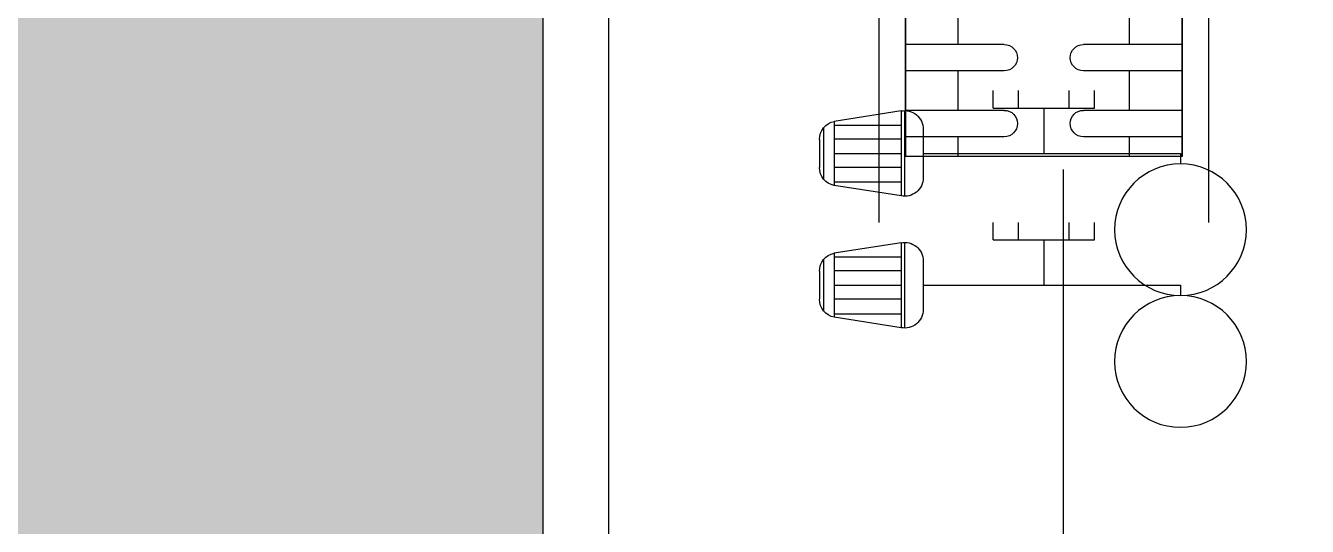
# Model space of a CAD drawing. Header units: inches. Extents: x 21 to 38546, y 13 to 15001.
# Drawn here: x 5347.12 to 5395.78, y 1076.24 to 1095.25 of the extents above; entities that cross this region are included whole.
import ezdxf

# ---------------------------------------------------------------- set-up
doc = ezdxf.new("R2010")
doc.units = ezdxf.units.IN
doc.header["$MEASUREMENT"] = 0
for name, color, linetype in [('pex_boru_dönüş', 5, 'Continuous'), ('pex_boru_gidiş', 1, 'Continuous'), ('RAST-IST-RADYATÖR-DİNAMİK BLOK', 83, 'Continuous')]:
    doc.layers.add(name, color=color, linetype=linetype)
for name, color, linetype, lineweight in [('Z_MİM_-KM-PATTERN-STRC', 8, 'Continuous', 25), ('Z_MİM_-KM-STRC-CONCRETE', 8, 'Continuous', 25), ('Z_MİM_-KM-WALL-PLASTER', 8, 'Continuous', 25)]:
    doc.layers.add(name, color=color, linetype=linetype, lineweight=lineweight)

# ---------------------------------------------------------------- blocks, each defined once
blk = doc.blocks.new('-KM_Kolon_ZK')
at = {"layer": 'Z_MİM_-KM-PATTERN-STRC'}
blk.add_hatch(color=256, dxfattribs=at).paths.add_polyline_path([(2009.999, 370), (2034.999, 370), (2034.999, 0), (2009.999, 0)], flags=0)
at = {"layer": 'Z_MİM_-KM-STRC-CONCRETE'}
blk.add_lwpolyline([(2009.999, 370), (2034.999, 370), (2034.999, 0), (2009.999, 0)], close=True, dxfattribs=at)
blk = doc.blocks.new('IS_RADYATOR-PLAN-40')
at = {"layer": 'RAST-IST-RADYATÖR-DİNAMİK BLOK', "color": 7}
for p, q in [((-2.385, 11.439), (-2.78, 11.439)), ((-2.385, 1.67), (-2.385, 11.439)), ((3.25, 11.5), (3.25, 7.75)), ((4.25, 11.5), (4.25, 7.75)), ((5.75, 11.5), (5.75, 7.75)), ((6.75, 11.5), (6.75, 7.75)), ((8.25, 11.5), (8.25, 7.75)), ((9.25, 11.5), (9.25, 7.75)), ((10.75, 11.5), (10.75, 7.75)), ((11.75, 11.5), (11.75, 7.75)), ((13.25, 11.5), (13.25, 7.75)), ((14.25, 11.5), (14.25, 7.75)), ((15.75, 11.5), (15.75, 7.75)), ((16.75, 11.5), (16.75, 7.75)), ((18.25, 11.5), (18.25, 7.75)), ((19.25, 11.5), (19.25, 7.75)), ((20.75, 11.5), (20.75, 7.75)), ((21.75, 11.5), (21.75, 7.75)), ((23.25, 11.5), (23.25, 7.75)), ((24.25, 11.5), (24.25, 7.75)), ((25.75, 11.5), (25.75, 7.75)), ((26.75, 11.5), (26.75, 7.75)), ((28.25, 11.5), (28.25, 7.75)), ((29.25, 11.5), (29.25, 7.75)), ((30.75, 11.5), (30.75, 7.75)), ((31.75, 11.5), (31.75, 7.75)), ((33.25, 11.5), (33.25, 7.75)), ((34.25, 11.5), (34.25, 7.75)), ((35.75, 11.5), (35.75, 7.75)), ((36.75, 11.5), (36.75, 7.75)), ((2.5, 9.5), (3.25, 9.5)), ((4.25, 9.5), (5, 9.5)), ((5, 9.5), (5.75, 9.5)), ((6.75, 9.5), (7.5, 9.5)), ((7.5, 9.5), (8.25, 9.5)), ((9.25, 9.5), (10, 9.5)), ((10, 9.5), (10.75, 9.5)), ((11.75, 9.5), (12.5, 9.5)), ((12.5, 9.5), (13.25, 9.5)), ((14.25, 9.5), (15, 9.5)), ((15, 9.5), (15.75, 9.5)), ((16.75, 9.5), (17.5, 9.5)), ((17.5, 9.5), (18.25, 9.5)), ((19.25, 9.5), (20, 9.5)), ((20, 9.5), (20.75, 9.5)), ((21.75, 9.5), (22.5, 9.5)), ((22.5, 9.5), (23.25, 9.5)), ((24.25, 9.5), (25, 9.5)), ((25, 9.5), (25.75, 9.5)), ((26.75, 9.5), (27.5, 9.5)), ((27.5, 9.5), (28.25, 9.5)), ((29.25, 9.5), (30, 9.5)), ((30, 9.5), (30.75, 9.5)), ((31.75, 9.5), (32.5, 9.5)), ((32.5, 9.5), (33.25, 9.5)), ((34.25, 9.5), (35, 9.5)), ((35, 9.5), (35.75, 9.5)), ((36.75, 9.5), (37.5, 9.5)), ((-0.668, 6.25), (-2.385, 6.25)), ((3.25, 4.75), (3.25, 1)), ((4.25, 4.75), (4.25, 1)), ((5.75, 4.75), (5.75, 1)), ((6.75, 4.75), (6.75, 1)), ((8.25, 4.75), (8.25, 1)), ((9.25, 4.75), (9.25, 1)), ((10.75, 4.75), (10.75, 1)), ((11.75, 4.75), (11.75, 1)), ((13.25, 4.75), (13.25, 1)), ((14.25, 4.75), (14.25, 1)), ((15.75, 4.75), (15.75, 1)), ((16.75, 4.75), (16.75, 1)), ((18.25, 4.75), (18.25, 1)), ((19.25, 4.75), (19.25, 1)), ((20.75, 4.75), (20.75, 1)), ((21.75, 4.75), (21.75, 1)), ((23.25, 4.75), (23.25, 1)), ((24.25, 4.75), (24.25, 1)), ((25.75, 4.75), (25.75, 1)), ((26.75, 4.75), (26.75, 1)), ((28.25, 4.75), (28.25, 1)), ((29.25, 4.75), (29.25, 1)), ((30.75, 4.75), (30.75, 1)), ((31.75, 4.75), (31.75, 1)), ((33.25, 4.75), (33.25, 1)), ((34.25, 4.75), (34.25, 1)), ((35.75, 4.75), (35.75, 1)), ((36.75, 4.75), (36.75, 1)), ((2.5, 3), (3.25, 3)), ((4.25, 3), (5, 3)), ((5, 3), (5.75, 3)), ((6.75, 3), (7.5, 3)), ((7.5, 3), (8.25, 3)), ((9.25, 3), (10, 3)), ((10, 3), (10.75, 3)), ((11.75, 3), (12.5, 3)), ((12.5, 3), (13.25, 3)), ((14.25, 3), (15, 3)), ((15, 3), (15.75, 3)), ((16.75, 3), (17.5, 3)), ((17.5, 3), (18.25, 3)), ((19.25, 3), (20, 3)), ((20, 3), (20.75, 3)), ((21.75, 3), (22.5, 3)), ((22.5, 3), (23.25, 3)), ((24.25, 3), (25, 3)), ((25, 3), (25.75, 3)), ((26.75, 3), (27.5, 3)), ((27.5, 3), (28.25, 3)), ((29.25, 3), (30, 3)), ((30, 3), (30.75, 3)), ((31.75, 3), (32.5, 3)), ((32.5, 3), (33.25, 3)), ((34.25, 3), (35, 3)), ((35, 3), (35.75, 3)), ((36.75, 3), (37.5, 3)), ((-1.462, 1.67), (-3.309, 1.67)), ((-4.011, 0.968), (-0.76, 0.968)), ((-0.773, 0.833), (-3.998, 0.833)), ((-3.998, 0.833), (-3.603, -1.704)), ((-3.467, -1.704), (-3.467, 0.833)), ((-2.906, -1.704), (-2.906, 0.833)), ((-2.381, -1.704), (-2.381, 0.833)), ((-1.832, -1.704), (-1.832, 0.833)), ((-1.308, -1.704), (-1.308, 0.833)), ((-0.773, 0.833), (-1.168, -1.704)), ((-1.168, -1.704), (-3.603, -1.704)), ((-1.411, -2.11), (-3.36, -2.11)), ((-1.857, -2.27), (-2.914, -2.27))]:
    blk.add_line(p, q, dxfattribs=at)
at = {"layer": 'RAST-IST-RADYATÖR-DİNAMİK BLOK'}
for p, q in [((-0.668, 7.214), (-0.668, 8.178)), ((-0.668, 8.178), (0, 8.178)), ((-0.668, 5.286), (-0.668, 7.214)), ((-0.668, 7.214), (0, 7.214)), ((-0.668, 4.322), (-0.668, 5.286)), ((-0.668, 5.286), (0, 5.286)), ((-0.668, 4.322), (0, 4.322))]:
    blk.add_line(p, q, dxfattribs=at)
for points in [[(0, 0), (40, 0), (40, 12.5), (0, 12.5)], [(2.5, 11.5), (37.5, 11.5), (37.5, 1), (2.5, 1)]]:
    blk.add_lwpolyline(points, dxfattribs=at)
at = {"layer": 'RAST-IST-RADYATÖR-DİNAMİK BLOK', "color": 10}
for centre in [(-10.28, 11.439), (-5.28, 11.439)]:
    blk.add_circle(centre, 2.5, dxfattribs=at)
at = {"layer": 'RAST-IST-RADYATÖR-DİNAMİK BLOK', "color": 7}
for centre, radius, start, end in [((3.75, 7.75), 0.5, 180, 0), ((6.25, 7.75), 0.5, 180, 0), ((8.75, 7.75), 0.5, 180, 0), ((11.25, 7.75), 0.5, 180, 0), ((13.75, 7.75), 0.5, 180, 0), ((16.25, 7.75), 0.5, 180, 0), ((18.75, 7.75), 0.5, 180, 0), ((21.25, 7.75), 0.5, 180, 0), ((23.75, 7.75), 0.5, 180, 0), ((26.25, 7.75), 0.5, 180, 0), ((28.75, 7.75), 0.5, 180, 0), ((31.25, 7.75), 0.5, 180, 0), ((33.75, 7.75), 0.5, 180, 0), ((36.25, 7.75), 0.5, 180, 0), ((3.75, 4.75), 0.5, 0, 180), ((6.25, 4.75), 0.5, 0, 180), ((8.75, 4.75), 0.5, 0, 180), ((11.25, 4.75), 0.5, 0, 180), ((13.75, 4.75), 0.5, 0, 180), ((16.25, 4.75), 0.5, 0, 180), ((18.75, 4.75), 0.5, 0, 180), ((21.25, 4.75), 0.5, 0, 180), ((23.75, 4.75), 0.5, 0, 180), ((26.25, 4.75), 0.5, 0, 180), ((28.75, 4.75), 0.5, 0, 180), ((31.25, 4.75), 0.5, 0, 180), ((33.75, 4.75), 0.5, 0, 180), ((36.25, 4.75), 0.5, 0, 180), ((-3.309, 0.968), 0.702, 90, 191.1518), ((-1.462, 0.968), 0.702, 348.8482, 90), ((-2.914, -1.568), 0.702, 191.1518, 270), ((-1.857, -1.568), 0.702, 270, 348.8482)]:
    blk.add_arc(centre, radius, start, end, dxfattribs=at)
blk = doc.blocks.new('IS_RADYATOR-PLAN-50')
at = {"layer": 'RAST-IST-RADYATÖR-DİNAMİK BLOK', "color": 7}
for p, q in [((-2.385, 11.439), (-2.78, 11.439)), ((-2.385, 1.67), (-2.385, 11.439)), ((-0.668, 6.25), (-2.385, 6.25)), ((-1.462, 1.67), (-3.309, 1.67)), ((-4.011, 0.968), (-0.76, 0.968)), ((-0.773, 0.833), (-3.998, 0.833)), ((-3.998, 0.833), (-3.603, -1.704)), ((-3.467, -1.704), (-3.467, 0.833)), ((-2.906, -1.704), (-2.906, 0.833)), ((-2.381, -1.704), (-2.381, 0.833)), ((-1.832, -1.704), (-1.832, 0.833)), ((-1.308, -1.704), (-1.308, 0.833)), ((-0.773, 0.833), (-1.168, -1.704)), ((-1.168, -1.704), (-3.603, -1.704)), ((-1.411, -2.11), (-3.36, -2.11)), ((-1.857, -2.27), (-2.914, -2.27))]:
    blk.add_line(p, q, dxfattribs=at)
at = {"layer": 'RAST-IST-RADYATÖR-DİNAMİK BLOK'}
for p, q in [((-0.668, 7.214), (-0.668, 8.178)), ((-0.668, 8.178), (0, 8.178)), ((-0.668, 5.286), (-0.668, 7.214)), ((-0.668, 7.214), (0, 7.214)), ((-0.668, 4.322), (-0.668, 5.286)), ((-0.668, 5.286), (0, 5.286)), ((-0.668, 4.322), (0, 4.322))]:
    blk.add_line(p, q, dxfattribs=at)
blk.add_lwpolyline([(0, 0), (50, 0), (50, 12.5), (0, 12.5)], dxfattribs=at)
at = {"layer": 'RAST-IST-RADYATÖR-DİNAMİK BLOK', "color": 10}
for centre in [(-10.28, 11.439), (-5.28, 11.439)]:
    blk.add_circle(centre, 2.5, dxfattribs=at)
at = {"layer": 'RAST-IST-RADYATÖR-DİNAMİK BLOK', "color": 7}
for centre, start, end in [((-3.309, 0.968), 90, 191.1518), ((-1.462, 0.968), 348.8482, 90), ((-2.914, -1.568), 191.1518, 270), ((-1.857, -1.568), 270, 348.8482)]:
    blk.add_arc(centre, 0.702, start, end, dxfattribs=at)
blk = doc.blocks.new('IS_RADYATOR-PLAN-60')
at = {"layer": 'RAST-IST-RADYATÖR-DİNAMİK BLOK', "color": 7}
for p, q in [((-2.385, 11.439), (-2.78, 11.439)), ((-2.385, 1.67), (-2.385, 11.439)), ((-0.668, 6.25), (-2.385, 6.25)), ((-1.462, 1.67), (-3.309, 1.67)), ((-4.011, 0.968), (-0.76, 0.968)), ((-0.773, 0.833), (-3.998, 0.833)), ((-3.998, 0.833), (-3.603, -1.704)), ((-3.467, -1.704), (-3.467, 0.833)), ((-2.906, -1.704), (-2.906, 0.833)), ((-2.381, -1.704), (-2.381, 0.833)), ((-1.832, -1.704), (-1.832, 0.833)), ((-1.308, -1.704), (-1.308, 0.833)), ((-0.773, 0.833), (-1.168, -1.704)), ((-1.168, -1.704), (-3.603, -1.704)), ((-1.411, -2.11), (-3.36, -2.11)), ((-1.857, -2.27), (-2.914, -2.27))]:
    blk.add_line(p, q, dxfattribs=at)
at = {"layer": 'RAST-IST-RADYATÖR-DİNAMİK BLOK'}
for p, q in [((-0.668, 7.214), (-0.668, 8.178)), ((-0.668, 8.178), (0, 8.178)), ((-0.668, 5.286), (-0.668, 7.214)), ((-0.668, 7.214), (0, 7.214)), ((-0.668, 4.322), (-0.668, 5.286)), ((-0.668, 5.286), (0, 5.286)), ((-0.668, 4.322), (0, 4.322))]:
    blk.add_line(p, q, dxfattribs=at)
blk.add_lwpolyline([(0, 0), (60, 0), (60, 12.5), (0, 12.5)], dxfattribs=at)
at = {"layer": 'RAST-IST-RADYATÖR-DİNAMİK BLOK', "color": 10}
for centre in [(-10.28, 11.439), (-5.28, 11.439)]:
    blk.add_circle(centre, 2.5, dxfattribs=at)
at = {"layer": 'RAST-IST-RADYATÖR-DİNAMİK BLOK', "color": 7}
for centre, start, end in [((-3.309, 0.968), 90, 191.1518), ((-1.462, 0.968), 348.8482, 90), ((-2.914, -1.568), 191.1518, 270), ((-1.857, -1.568), 270, 348.8482)]:
    blk.add_arc(centre, 0.702, start, end, dxfattribs=at)
blk = doc.blocks.new('IS_RADYATOR-PLAN-70')
at = {"layer": 'RAST-IST-RADYATÖR-DİNAMİK BLOK', "color": 7}
for p, q in [((-2.385, 11.439), (-2.78, 11.439)), ((-2.385, 1.67), (-2.385, 11.439)), ((-0.668, 6.25), (-2.385, 6.25)), ((-1.462, 1.67), (-3.309, 1.67)), ((-4.011, 0.968), (-0.76, 0.968)), ((-0.773, 0.833), (-3.998, 0.833)), ((-3.998, 0.833), (-3.603, -1.704)), ((-3.467, -1.704), (-3.467, 0.833)), ((-2.906, -1.704), (-2.906, 0.833)), ((-2.381, -1.704), (-2.381, 0.833)), ((-1.832, -1.704), (-1.832, 0.833)), ((-1.308, -1.704), (-1.308, 0.833)), ((-0.773, 0.833), (-1.168, -1.704)), ((-1.168, -1.704), (-3.603, -1.704)), ((-1.411, -2.11), (-3.36, -2.11)), ((-1.857, -2.27), (-2.914, -2.27))]:
    blk.add_line(p, q, dxfattribs=at)
at = {"layer": 'RAST-IST-RADYATÖR-DİNAMİK BLOK'}
for p, q in [((-0.668, 7.214), (-0.668, 8.178)), ((-0.668, 8.178), (0, 8.178)), ((-0.668, 5.286), (-0.668, 7.214)), ((-0.668, 7.214), (0, 7.214)), ((-0.668, 4.322), (-0.668, 5.286)), ((-0.668, 5.286), (0, 5.286)), ((-0.668, 4.322), (0, 4.322))]:
    blk.add_line(p, q, dxfattribs=at)
blk.add_lwpolyline([(0, 0), (70, 0), (70, 12.5), (0, 12.5)], dxfattribs=at)
at = {"layer": 'RAST-IST-RADYATÖR-DİNAMİK BLOK', "color": 10}
for centre in [(-10.28, 11.439), (-5.28, 11.439)]:
    blk.add_circle(centre, 2.5, dxfattribs=at)
at = {"layer": 'RAST-IST-RADYATÖR-DİNAMİK BLOK', "color": 7}
for centre, start, end in [((-3.309, 0.968), 90, 191.1518), ((-1.462, 0.968), 348.8482, 90), ((-2.914, -1.568), 191.1518, 270), ((-1.857, -1.568), 270, 348.8482)]:
    blk.add_arc(centre, 0.702, start, end, dxfattribs=at)
blk = doc.blocks.new('IS_RADYATOR-PLAN-80')
at = {"layer": 'RAST-IST-RADYATÖR-DİNAMİK BLOK', "color": 7}
for p, q in [((-2.385, 11.439), (-2.78, 11.439)), ((-2.385, 1.67), (-2.385, 11.439)), ((-0.668, 6.25), (-2.385, 6.25)), ((-1.462, 1.67), (-3.309, 1.67)), ((-4.011, 0.968), (-0.76, 0.968)), ((-0.773, 0.833), (-3.998, 0.833)), ((-3.998, 0.833), (-3.603, -1.704)), ((-3.467, -1.704), (-3.467, 0.833)), ((-2.906, -1.704), (-2.906, 0.833)), ((-2.381, -1.704), (-2.381, 0.833)), ((-1.832, -1.704), (-1.832, 0.833)), ((-1.308, -1.704), (-1.308, 0.833)), ((-0.773, 0.833), (-1.168, -1.704)), ((-1.168, -1.704), (-3.603, -1.704)), ((-1.411, -2.11), (-3.36, -2.11)), ((-1.857, -2.27), (-2.914, -2.27))]:
    blk.add_line(p, q, dxfattribs=at)
at = {"layer": 'RAST-IST-RADYATÖR-DİNAMİK BLOK'}
for p, q in [((-0.668, 7.214), (-0.668, 8.178)), ((-0.668, 8.178), (0, 8.178)), ((-0.668, 5.286), (-0.668, 7.214)), ((-0.668, 7.214), (0, 7.214)), ((-0.668, 4.322), (-0.668, 5.286)), ((-0.668, 5.286), (0, 5.286)), ((-0.668, 4.322), (0, 4.322))]:
    blk.add_line(p, q, dxfattribs=at)
blk.add_lwpolyline([(0, 0), (80, 0), (80, 12.5), (0, 12.5)], dxfattribs=at)
at = {"layer": 'RAST-IST-RADYATÖR-DİNAMİK BLOK', "color": 10}
for centre in [(-10.28, 11.439), (-5.28, 11.439)]:
    blk.add_circle(centre, 2.5, dxfattribs=at)
at = {"layer": 'RAST-IST-RADYATÖR-DİNAMİK BLOK', "color": 7}
for centre, start, end in [((-3.309, 0.968), 90, 191.1518), ((-1.462, 0.968), 348.8482, 90), ((-2.914, -1.568), 191.1518, 270), ((-1.857, -1.568), 270, 348.8482)]:
    blk.add_arc(centre, 0.702, start, end, dxfattribs=at)
blk = doc.blocks.new('IS_RADYATOR-PLAN-90')
at = {"layer": 'RAST-IST-RADYATÖR-DİNAMİK BLOK', "color": 7}
for p, q in [((-2.385, 11.439), (-2.78, 11.439)), ((-2.385, 1.67), (-2.385, 11.439)), ((-0.668, 6.25), (-2.385, 6.25)), ((-1.462, 1.67), (-3.309, 1.67)), ((-4.011, 0.968), (-0.76, 0.968)), ((-0.773, 0.833), (-3.998, 0.833)), ((-3.998, 0.833), (-3.603, -1.704)), ((-3.467, -1.704), (-3.467, 0.833)), ((-2.906, -1.704), (-2.906, 0.833)), ((-2.381, -1.704), (-2.381, 0.833)), ((-1.832, -1.704), (-1.832, 0.833)), ((-1.308, -1.704), (-1.308, 0.833)), ((-0.773, 0.833), (-1.168, -1.704)), ((-1.168, -1.704), (-3.603, -1.704)), ((-1.411, -2.11), (-3.36, -2.11)), ((-1.857, -2.27), (-2.914, -2.27))]:
    blk.add_line(p, q, dxfattribs=at)
at = {"layer": 'RAST-IST-RADYATÖR-DİNAMİK BLOK'}
for p, q in [((-0.668, 7.214), (-0.668, 8.178)), ((-0.668, 8.178), (0, 8.178)), ((-0.668, 5.286), (-0.668, 7.214)), ((-0.668, 7.214), (0, 7.214)), ((-0.668, 4.322), (-0.668, 5.286)), ((-0.668, 5.286), (0, 5.286)), ((-0.668, 4.322), (0, 4.322))]:
    blk.add_line(p, q, dxfattribs=at)
blk.add_lwpolyline([(0, 0), (90, 0), (90, 12.5), (0, 12.5)], dxfattribs=at)
at = {"layer": 'RAST-IST-RADYATÖR-DİNAMİK BLOK', "color": 10}
for centre in [(-10.28, 11.439), (-5.28, 11.439)]:
    blk.add_circle(centre, 2.5, dxfattribs=at)
at = {"layer": 'RAST-IST-RADYATÖR-DİNAMİK BLOK', "color": 7}
for centre, start, end in [((-3.309, 0.968), 90, 191.1518), ((-1.462, 0.968), 348.8482, 90), ((-2.914, -1.568), 191.1518, 270), ((-1.857, -1.568), 270, 348.8482)]:
    blk.add_arc(centre, 0.702, start, end, dxfattribs=at)
blk = doc.blocks.new('IS_RADYATOR-PLAN-100')
at = {"layer": 'RAST-IST-RADYATÖR-DİNAMİK BLOK', "color": 7}
for p, q in [((-2.385, 11.439), (-2.78, 11.439)), ((-2.385, 1.67), (-2.385, 11.439)), ((-0.668, 6.25), (-2.385, 6.25)), ((-1.462, 1.67), (-3.309, 1.67)), ((-4.011, 0.968), (-0.76, 0.968)), ((-0.773, 0.833), (-3.998, 0.833)), ((-3.998, 0.833), (-3.603, -1.704)), ((-3.467, -1.704), (-3.467, 0.833)), ((-2.906, -1.704), (-2.906, 0.833)), ((-2.381, -1.704), (-2.381, 0.833)), ((-1.832, -1.704), (-1.832, 0.833)), ((-1.308, -1.704), (-1.308, 0.833)), ((-0.773, 0.833), (-1.168, -1.704)), ((-1.168, -1.704), (-3.603, -1.704)), ((-1.411, -2.11), (-3.36, -2.11)), ((-1.857, -2.27), (-2.914, -2.27))]:
    blk.add_line(p, q, dxfattribs=at)
at = {"layer": 'RAST-IST-RADYATÖR-DİNAMİK BLOK'}
for p, q in [((-0.668, 7.214), (-0.668, 8.178)), ((-0.668, 8.178), (0, 8.178)), ((-0.668, 5.286), (-0.668, 7.214)), ((-0.668, 7.214), (0, 7.214)), ((-0.668, 4.322), (-0.668, 5.286)), ((-0.668, 5.286), (0, 5.286)), ((-0.668, 4.322), (0, 4.322))]:
    blk.add_line(p, q, dxfattribs=at)
blk.add_lwpolyline([(0, 0), (100, 0), (100, 12.5), (0, 12.5)], dxfattribs=at)
at = {"layer": 'RAST-IST-RADYATÖR-DİNAMİK BLOK', "color": 10}
for centre in [(-10.28, 11.439), (-5.28, 11.439)]:
    blk.add_circle(centre, 2.5, dxfattribs=at)
at = {"layer": 'RAST-IST-RADYATÖR-DİNAMİK BLOK', "color": 7}
for centre, start, end in [((-3.309, 0.968), 90, 191.1518), ((-1.462, 0.968), 348.8482, 90), ((-2.914, -1.568), 191.1518, 270), ((-1.857, -1.568), 270, 348.8482)]:
    blk.add_arc(centre, 0.702, start, end, dxfattribs=at)
blk = doc.blocks.new('IS_RADYATOR-PLAN-110')
at = {"layer": 'RAST-IST-RADYATÖR-DİNAMİK BLOK', "color": 7}
for p, q in [((-2.385, 11.439), (-2.78, 11.439)), ((-2.385, 1.67), (-2.385, 11.439)), ((-0.668, 6.25), (-2.385, 6.25)), ((-1.462, 1.67), (-3.309, 1.67)), ((-4.011, 0.968), (-0.76, 0.968)), ((-0.773, 0.833), (-3.998, 0.833)), ((-3.998, 0.833), (-3.603, -1.704)), ((-3.467, -1.704), (-3.467, 0.833)), ((-2.906, -1.704), (-2.906, 0.833)), ((-2.381, -1.704), (-2.381, 0.833)), ((-1.832, -1.704), (-1.832, 0.833)), ((-1.308, -1.704), (-1.308, 0.833)), ((-0.773, 0.833), (-1.168, -1.704)), ((-1.168, -1.704), (-3.603, -1.704)), ((-1.411, -2.11), (-3.36, -2.11)), ((-1.857, -2.27), (-2.914, -2.27))]:
    blk.add_line(p, q, dxfattribs=at)
at = {"layer": 'RAST-IST-RADYATÖR-DİNAMİK BLOK'}
for p, q in [((-0.668, 7.214), (-0.668, 8.178)), ((-0.668, 8.178), (0, 8.178)), ((-0.668, 5.286), (-0.668, 7.214)), ((-0.668, 7.214), (0, 7.214)), ((-0.668, 4.322), (-0.668, 5.286)), ((-0.668, 5.286), (0, 5.286)), ((-0.668, 4.322), (0, 4.322))]:
    blk.add_line(p, q, dxfattribs=at)
blk.add_lwpolyline([(0, 0), (110, 0), (110, 12.5), (0, 12.5)], dxfattribs=at)
at = {"layer": 'RAST-IST-RADYATÖR-DİNAMİK BLOK', "color": 10}
for centre in [(-10.28, 11.439), (-5.28, 11.439)]:
    blk.add_circle(centre, 2.5, dxfattribs=at)
at = {"layer": 'RAST-IST-RADYATÖR-DİNAMİK BLOK', "color": 7}
for centre, start, end in [((-3.309, 0.968), 90, 191.1518), ((-1.462, 0.968), 348.8482, 90), ((-2.914, -1.568), 191.1518, 270), ((-1.857, -1.568), 270, 348.8482)]:
    blk.add_arc(centre, 0.702, start, end, dxfattribs=at)
blk = doc.blocks.new('IS_RADYATOR-PLAN-120')
at = {"layer": 'RAST-IST-RADYATÖR-DİNAMİK BLOK', "color": 7}
for p, q in [((-2.385, 11.439), (-2.78, 11.439)), ((-2.385, 1.67), (-2.385, 11.439)), ((-0.668, 6.25), (-2.385, 6.25)), ((-1.462, 1.67), (-3.309, 1.67)), ((-4.011, 0.968), (-0.76, 0.968)), ((-0.773, 0.833), (-3.998, 0.833)), ((-3.998, 0.833), (-3.603, -1.704)), ((-3.467, -1.704), (-3.467, 0.833)), ((-2.906, -1.704), (-2.906, 0.833)), ((-2.381, -1.704), (-2.381, 0.833)), ((-1.832, -1.704), (-1.832, 0.833)), ((-1.308, -1.704), (-1.308, 0.833)), ((-0.773, 0.833), (-1.168, -1.704)), ((-1.168, -1.704), (-3.603, -1.704)), ((-1.411, -2.11), (-3.36, -2.11)), ((-1.857, -2.27), (-2.914, -2.27))]:
    blk.add_line(p, q, dxfattribs=at)
at = {"layer": 'RAST-IST-RADYATÖR-DİNAMİK BLOK'}
for p, q in [((-0.668, 7.214), (-0.668, 8.178)), ((-0.668, 8.178), (0, 8.178)), ((-0.668, 5.286), (-0.668, 7.214)), ((-0.668, 7.214), (0, 7.214)), ((-0.668, 4.322), (-0.668, 5.286)), ((-0.668, 5.286), (0, 5.286)), ((-0.668, 4.322), (0, 4.322))]:
    blk.add_line(p, q, dxfattribs=at)
blk.add_lwpolyline([(0, 0), (120, 0), (120, 12.5), (0, 12.5)], dxfattribs=at)
at = {"layer": 'RAST-IST-RADYATÖR-DİNAMİK BLOK', "color": 10}
for centre in [(-10.28, 11.439), (-5.28, 11.439)]:
    blk.add_circle(centre, 2.5, dxfattribs=at)
at = {"layer": 'RAST-IST-RADYATÖR-DİNAMİK BLOK', "color": 7}
for centre, start, end in [((-3.309, 0.968), 90, 191.1518), ((-1.462, 0.968), 348.8482, 90), ((-2.914, -1.568), 191.1518, 270), ((-1.857, -1.568), 270, 348.8482)]:
    blk.add_arc(centre, 0.702, start, end, dxfattribs=at)
blk = doc.blocks.new('IS_RADYATOR-PLAN-130')
at = {"layer": 'RAST-IST-RADYATÖR-DİNAMİK BLOK', "color": 7}
for p, q in [((-2.385, 11.439), (-2.78, 11.439)), ((-2.385, 1.67), (-2.385, 11.439)), ((-0.668, 6.25), (-2.385, 6.25)), ((-1.462, 1.67), (-3.309, 1.67)), ((-4.011, 0.968), (-0.76, 0.968)), ((-0.773, 0.833), (-3.998, 0.833)), ((-3.998, 0.833), (-3.603, -1.704)), ((-3.467, -1.704), (-3.467, 0.833)), ((-2.906, -1.704), (-2.906, 0.833)), ((-2.381, -1.704), (-2.381, 0.833)), ((-1.832, -1.704), (-1.832, 0.833)), ((-1.308, -1.704), (-1.308, 0.833)), ((-0.773, 0.833), (-1.168, -1.704)), ((-1.168, -1.704), (-3.603, -1.704)), ((-1.411, -2.11), (-3.36, -2.11)), ((-1.857, -2.27), (-2.914, -2.27))]:
    blk.add_line(p, q, dxfattribs=at)
at = {"layer": 'RAST-IST-RADYATÖR-DİNAMİK BLOK'}
for p, q in [((-0.668, 7.214), (-0.668, 8.178)), ((-0.668, 8.178), (0, 8.178)), ((-0.668, 5.286), (-0.668, 7.214)), ((-0.668, 7.214), (0, 7.214)), ((-0.668, 4.322), (-0.668, 5.286)), ((-0.668, 5.286), (0, 5.286)), ((-0.668, 4.322), (0, 4.322))]:
    blk.add_line(p, q, dxfattribs=at)
blk.add_lwpolyline([(0, 0), (130, 0), (130, 12.5), (0, 12.5)], dxfattribs=at)
at = {"layer": 'RAST-IST-RADYATÖR-DİNAMİK BLOK', "color": 10}
for centre in [(-10.28, 11.439), (-5.28, 11.439)]:
    blk.add_circle(centre, 2.5, dxfattribs=at)
at = {"layer": 'RAST-IST-RADYATÖR-DİNAMİK BLOK', "color": 7}
for centre, start, end in [((-3.309, 0.968), 90, 191.1518), ((-1.462, 0.968), 348.8482, 90), ((-2.914, -1.568), 191.1518, 270), ((-1.857, -1.568), 270, 348.8482)]:
    blk.add_arc(centre, 0.702, start, end, dxfattribs=at)
blk = doc.blocks.new('IS_RADYATOR-PLAN-140')
at = {"layer": 'RAST-IST-RADYATÖR-DİNAMİK BLOK', "color": 7}
for p, q in [((-2.385, 11.439), (-2.78, 11.439)), ((-2.385, 1.67), (-2.385, 11.439)), ((-0.668, 6.25), (-2.385, 6.25)), ((-1.462, 1.67), (-3.309, 1.67)), ((-4.011, 0.968), (-0.76, 0.968)), ((-0.773, 0.833), (-3.998, 0.833)), ((-3.998, 0.833), (-3.603, -1.704)), ((-3.467, -1.704), (-3.467, 0.833)), ((-2.906, -1.704), (-2.906, 0.833)), ((-2.381, -1.704), (-2.381, 0.833)), ((-1.832, -1.704), (-1.832, 0.833)), ((-1.308, -1.704), (-1.308, 0.833)), ((-0.773, 0.833), (-1.168, -1.704)), ((-1.168, -1.704), (-3.603, -1.704)), ((-1.411, -2.11), (-3.36, -2.11)), ((-1.857, -2.27), (-2.914, -2.27))]:
    blk.add_line(p, q, dxfattribs=at)
at = {"layer": 'RAST-IST-RADYATÖR-DİNAMİK BLOK'}
for p, q in [((-0.668, 7.214), (-0.668, 8.178)), ((-0.668, 8.178), (0, 8.178)), ((-0.668, 5.286), (-0.668, 7.214)), ((-0.668, 7.214), (0, 7.214)), ((-0.668, 4.322), (-0.668, 5.286)), ((-0.668, 5.286), (0, 5.286)), ((-0.668, 4.322), (0, 4.322))]:
    blk.add_line(p, q, dxfattribs=at)
blk.add_lwpolyline([(0, 0), (140, 0), (140, 12.5), (0, 12.5)], dxfattribs=at)
at = {"layer": 'RAST-IST-RADYATÖR-DİNAMİK BLOK', "color": 10}
for centre in [(-10.28, 11.439), (-5.28, 11.439)]:
    blk.add_circle(centre, 2.5, dxfattribs=at)
at = {"layer": 'RAST-IST-RADYATÖR-DİNAMİK BLOK', "color": 7}
for centre, start, end in [((-3.309, 0.968), 90, 191.1518), ((-1.462, 0.968), 348.8482, 90), ((-2.914, -1.568), 191.1518, 270), ((-1.857, -1.568), 270, 348.8482)]:
    blk.add_arc(centre, 0.702, start, end, dxfattribs=at)
blk = doc.blocks.new('IS_RADYATOR-PLAN-150')
at = {"layer": 'RAST-IST-RADYATÖR-DİNAMİK BLOK', "color": 7}
for p, q in [((-7.385, 11.439), (-7.78, 11.439)), ((-7.385, 1.67), (-7.385, 11.439)), ((-1.75, 11.5), (-1.75, 7.75)), ((-0.75, 11.5), (-0.75, 7.75)), ((0.75, 11.5), (0.75, 7.75)), ((1.75, 11.5), (1.75, 7.75)), ((-2.5, 9.5), (-1.75, 9.5)), ((-0.75, 9.5), (0, 9.5)), ((0, 9.5), (0.75, 9.5)), ((1.75, 9.5), (2.5, 9.5)), ((-5.668, 6.25), (-7.385, 6.25)), ((-1.75, 4.75), (-1.75, 1)), ((-0.75, 4.75), (-0.75, 1)), ((0.75, 4.75), (0.75, 1)), ((1.75, 4.75), (1.75, 1)), ((-2.5, 3), (-1.75, 3)), ((-0.75, 3), (0, 3)), ((0, 3), (0.75, 3)), ((1.75, 3), (2.5, 3)), ((-6.462, 1.67), (-8.309, 1.67)), ((-9.011, 0.968), (-5.76, 0.968)), ((-5.773, 0.833), (-8.998, 0.833)), ((-8.998, 0.833), (-8.603, -1.704)), ((-8.467, -1.704), (-8.467, 0.833)), ((-7.906, -1.704), (-7.906, 0.833)), ((-7.381, -1.704), (-7.381, 0.833)), ((-6.832, -1.704), (-6.832, 0.833)), ((-6.308, -1.704), (-6.308, 0.833)), ((-5.773, 0.833), (-6.168, -1.704)), ((-6.168, -1.704), (-8.603, -1.704)), ((-6.411, -2.11), (-8.36, -2.11)), ((-6.857, -2.27), (-7.914, -2.27))]:
    blk.add_line(p, q, dxfattribs=at)
at = {"layer": 'RAST-IST-RADYATÖR-DİNAMİK BLOK'}
for p, q in [((-5.668, 7.214), (-5.668, 8.178)), ((-5.668, 8.178), (-5, 8.178)), ((-5.668, 5.286), (-5.668, 7.214)), ((-5.668, 7.214), (-5, 7.214)), ((-5.668, 4.322), (-5.668, 5.286)), ((-5.668, 5.286), (-5, 5.286)), ((-5.668, 4.322), (-5, 4.322))]:
    blk.add_line(p, q, dxfattribs=at)
for points in [[(-5, 0), (145, 0), (145, 12.5), (-5, 12.5)], [(-2.5, 11.5), (142.5, 11.5), (142.5, 1), (-2.5, 1)]]:
    blk.add_lwpolyline(points, dxfattribs=at)
at = {"layer": 'RAST-IST-RADYATÖR-DİNAMİK BLOK', "color": 10}
blk.add_circle((-10.28, 11.439), 2.5, dxfattribs=at)
at = {"layer": 'RAST-IST-RADYATÖR-DİNAMİK BLOK', "color": 7}
for centre, radius, start, end in [((-1.25, 7.75), 0.5, 180, 0), ((1.25, 7.75), 0.5, 180, 0), ((-1.25, 4.75), 0.5, 0, 180), ((1.25, 4.75), 0.5, 0, 180), ((-8.309, 0.968), 0.702, 90, 191.1518), ((-6.462, 0.968), 0.702, 348.8482, 90), ((-7.914, -1.568), 0.702, 191.1518, 270), ((-6.857, -1.568), 0.702, 270, 348.8482)]:
    blk.add_arc(centre, radius, start, end, dxfattribs=at)
blk = doc.blocks.new('IS_RADYATOR-PLAN-160')
at = {"layer": 'RAST-IST-RADYATÖR-DİNAMİK BLOK', "color": 7}
for p, q in [((-7.385, 11.439), (-7.78, 11.439)), ((-7.385, 1.67), (-7.385, 11.439)), ((-1.75, 11.5), (-1.75, 7.75)), ((-0.75, 11.5), (-0.75, 7.75)), ((0.75, 11.5), (0.75, 7.75)), ((1.75, 11.5), (1.75, 7.75)), ((-2.5, 9.5), (-1.75, 9.5)), ((-0.75, 9.5), (0, 9.5)), ((0, 9.5), (0.75, 9.5)), ((1.75, 9.5), (2.5, 9.5)), ((-5.668, 6.25), (-7.385, 6.25)), ((-1.75, 4.75), (-1.75, 1)), ((-0.75, 4.75), (-0.75, 1)), ((0.75, 4.75), (0.75, 1)), ((1.75, 4.75), (1.75, 1)), ((-2.5, 3), (-1.75, 3)), ((-0.75, 3), (0, 3)), ((0, 3), (0.75, 3)), ((1.75, 3), (2.5, 3)), ((-6.462, 1.67), (-8.309, 1.67)), ((-9.011, 0.968), (-5.76, 0.968)), ((-5.773, 0.833), (-8.998, 0.833)), ((-8.998, 0.833), (-8.603, -1.704)), ((-8.467, -1.704), (-8.467, 0.833)), ((-7.906, -1.704), (-7.906, 0.833)), ((-7.381, -1.704), (-7.381, 0.833)), ((-6.832, -1.704), (-6.832, 0.833)), ((-6.308, -1.704), (-6.308, 0.833)), ((-5.773, 0.833), (-6.168, -1.704)), ((-6.168, -1.704), (-8.603, -1.704)), ((-6.411, -2.11), (-8.36, -2.11)), ((-6.857, -2.27), (-7.914, -2.27))]:
    blk.add_line(p, q, dxfattribs=at)
at = {"layer": 'RAST-IST-RADYATÖR-DİNAMİK BLOK'}
for p, q in [((-5.668, 7.214), (-5.668, 8.178)), ((-5.668, 8.178), (-5, 8.178)), ((-5.668, 5.286), (-5.668, 7.214)), ((-5.668, 7.214), (-5, 7.214)), ((-5.668, 4.322), (-5.668, 5.286)), ((-5.668, 5.286), (-5, 5.286)), ((-5.668, 4.322), (-5, 4.322))]:
    blk.add_line(p, q, dxfattribs=at)
for points in [[(-5, 0), (155, 0), (155, 12.5), (-5, 12.5)], [(-2.5, 11.5), (152.5, 11.5), (152.5, 1), (-2.5, 1)]]:
    blk.add_lwpolyline(points, dxfattribs=at)
at = {"layer": 'RAST-IST-RADYATÖR-DİNAMİK BLOK', "color": 10}
blk.add_circle((-10.28, 11.439), 2.5, dxfattribs=at)
at = {"layer": 'RAST-IST-RADYATÖR-DİNAMİK BLOK', "color": 7}
for centre, radius, start, end in [((-1.25, 7.75), 0.5, 180, 0), ((1.25, 7.75), 0.5, 180, 0), ((-1.25, 4.75), 0.5, 0, 180), ((1.25, 4.75), 0.5, 0, 180), ((-8.309, 0.968), 0.702, 90, 191.1518), ((-6.462, 0.968), 0.702, 348.8482, 90), ((-7.914, -1.568), 0.702, 191.1518, 270), ((-6.857, -1.568), 0.702, 270, 348.8482)]:
    blk.add_arc(centre, radius, start, end, dxfattribs=at)
blk = doc.blocks.new('IS_RADYATOR-PLAN-170')
at = {"layer": 'RAST-IST-RADYATÖR-DİNAMİK BLOK', "color": 7}
for p, q in [((-7.385, 11.439), (-7.78, 11.439)), ((-7.385, 1.67), (-7.385, 11.439)), ((-1.75, 11.5), (-1.75, 7.75)), ((-0.75, 11.5), (-0.75, 7.75)), ((0.75, 11.5), (0.75, 7.75)), ((1.75, 11.5), (1.75, 7.75)), ((-2.5, 9.5), (-1.75, 9.5)), ((-0.75, 9.5), (0, 9.5)), ((0, 9.5), (0.75, 9.5)), ((1.75, 9.5), (2.5, 9.5)), ((-5.668, 6.25), (-7.385, 6.25)), ((-1.75, 4.75), (-1.75, 1)), ((-0.75, 4.75), (-0.75, 1)), ((0.75, 4.75), (0.75, 1)), ((1.75, 4.75), (1.75, 1)), ((-2.5, 3), (-1.75, 3)), ((-0.75, 3), (0, 3)), ((0, 3), (0.75, 3)), ((1.75, 3), (2.5, 3)), ((-6.462, 1.67), (-8.309, 1.67)), ((-9.011, 0.968), (-5.76, 0.968)), ((-5.773, 0.833), (-8.998, 0.833)), ((-8.998, 0.833), (-8.603, -1.704)), ((-8.467, -1.704), (-8.467, 0.833)), ((-7.906, -1.704), (-7.906, 0.833)), ((-7.381, -1.704), (-7.381, 0.833)), ((-6.832, -1.704), (-6.832, 0.833)), ((-6.308, -1.704), (-6.308, 0.833)), ((-5.773, 0.833), (-6.168, -1.704)), ((-6.168, -1.704), (-8.603, -1.704)), ((-6.411, -2.11), (-8.36, -2.11)), ((-6.857, -2.27), (-7.914, -2.27))]:
    blk.add_line(p, q, dxfattribs=at)
at = {"layer": 'RAST-IST-RADYATÖR-DİNAMİK BLOK'}
for p, q in [((-5.668, 7.214), (-5.668, 8.178)), ((-5.668, 8.178), (-5, 8.178)), ((-5.668, 5.286), (-5.668, 7.214)), ((-5.668, 7.214), (-5, 7.214)), ((-5.668, 4.322), (-5.668, 5.286)), ((-5.668, 5.286), (-5, 5.286)), ((-5.668, 4.322), (-5, 4.322))]:
    blk.add_line(p, q, dxfattribs=at)
for points in [[(-5, 0), (165, 0), (165, 12.5), (-5, 12.5)], [(-2.5, 11.5), (162.5, 11.5), (162.5, 1), (-2.5, 1)]]:
    blk.add_lwpolyline(points, dxfattribs=at)
at = {"layer": 'RAST-IST-RADYATÖR-DİNAMİK BLOK', "color": 10}
blk.add_circle((-10.28, 11.439), 2.5, dxfattribs=at)
at = {"layer": 'RAST-IST-RADYATÖR-DİNAMİK BLOK', "color": 7}
for centre, radius, start, end in [((-1.25, 7.75), 0.5, 180, 0), ((1.25, 7.75), 0.5, 180, 0), ((-1.25, 4.75), 0.5, 0, 180), ((1.25, 4.75), 0.5, 0, 180), ((-8.309, 0.968), 0.702, 90, 191.1518), ((-6.462, 0.968), 0.702, 348.8482, 90), ((-7.914, -1.568), 0.702, 191.1518, 270), ((-6.857, -1.568), 0.702, 270, 348.8482)]:
    blk.add_arc(centre, radius, start, end, dxfattribs=at)
blk = doc.blocks.new('IS_RADYATOR-PLAN-180')
at = {"layer": 'RAST-IST-RADYATÖR-DİNAMİK BLOK', "color": 7}
for p, q in [((-7.385, 11.439), (-7.78, 11.439)), ((-7.385, 1.67), (-7.385, 11.439)), ((-1.75, 11.5), (-1.75, 7.75)), ((-0.75, 11.5), (-0.75, 7.75)), ((0.75, 11.5), (0.75, 7.75)), ((1.75, 11.5), (1.75, 7.75)), ((-2.5, 9.5), (-1.75, 9.5)), ((-0.75, 9.5), (0, 9.5)), ((0, 9.5), (0.75, 9.5)), ((1.75, 9.5), (2.5, 9.5)), ((-5.668, 6.25), (-7.385, 6.25)), ((-1.75, 4.75), (-1.75, 1)), ((-0.75, 4.75), (-0.75, 1)), ((0.75, 4.75), (0.75, 1)), ((1.75, 4.75), (1.75, 1)), ((-2.5, 3), (-1.75, 3)), ((-0.75, 3), (0, 3)), ((0, 3), (0.75, 3)), ((1.75, 3), (2.5, 3)), ((-6.462, 1.67), (-8.309, 1.67)), ((-9.011, 0.968), (-5.76, 0.968)), ((-5.773, 0.833), (-8.998, 0.833)), ((-8.998, 0.833), (-8.603, -1.704)), ((-8.467, -1.704), (-8.467, 0.833)), ((-7.906, -1.704), (-7.906, 0.833)), ((-7.381, -1.704), (-7.381, 0.833)), ((-6.832, -1.704), (-6.832, 0.833)), ((-6.308, -1.704), (-6.308, 0.833)), ((-5.773, 0.833), (-6.168, -1.704)), ((-6.168, -1.704), (-8.603, -1.704)), ((-6.411, -2.11), (-8.36, -2.11)), ((-6.857, -2.27), (-7.914, -2.27))]:
    blk.add_line(p, q, dxfattribs=at)
at = {"layer": 'RAST-IST-RADYATÖR-DİNAMİK BLOK'}
for p, q in [((-5.668, 7.214), (-5.668, 8.178)), ((-5.668, 8.178), (-5, 8.178)), ((-5.668, 5.286), (-5.668, 7.214)), ((-5.668, 7.214), (-5, 7.214)), ((-5.668, 4.322), (-5.668, 5.286)), ((-5.668, 5.286), (-5, 5.286)), ((-5.668, 4.322), (-5, 4.322))]:
    blk.add_line(p, q, dxfattribs=at)
for points in [[(-5, 0), (175, 0), (175, 12.5), (-5, 12.5)], [(-2.5, 11.5), (172.5, 11.5), (172.5, 1), (-2.5, 1)]]:
    blk.add_lwpolyline(points, dxfattribs=at)
at = {"layer": 'RAST-IST-RADYATÖR-DİNAMİK BLOK', "color": 10}
blk.add_circle((-10.28, 11.439), 2.5, dxfattribs=at)
at = {"layer": 'RAST-IST-RADYATÖR-DİNAMİK BLOK', "color": 7}
for centre, radius, start, end in [((-1.25, 7.75), 0.5, 180, 0), ((1.25, 7.75), 0.5, 180, 0), ((-1.25, 4.75), 0.5, 0, 180), ((1.25, 4.75), 0.5, 0, 180), ((-8.309, 0.968), 0.702, 90, 191.1518), ((-6.462, 0.968), 0.702, 348.8482, 90), ((-7.914, -1.568), 0.702, 191.1518, 270), ((-6.857, -1.568), 0.702, 270, 348.8482)]:
    blk.add_arc(centre, radius, start, end, dxfattribs=at)
blk = doc.blocks.new('IS_RADYATOR-PLAN-190')
at = {"layer": 'RAST-IST-RADYATÖR-DİNAMİK BLOK', "color": 7}
for p, q in [((-7.385, 11.439), (-7.78, 11.439)), ((-7.385, 1.67), (-7.385, 11.439)), ((-1.75, 11.5), (-1.75, 7.75)), ((-0.75, 11.5), (-0.75, 7.75)), ((0.75, 11.5), (0.75, 7.75)), ((1.75, 11.5), (1.75, 7.75)), ((-2.5, 9.5), (-1.75, 9.5)), ((-0.75, 9.5), (0, 9.5)), ((0, 9.5), (0.75, 9.5)), ((1.75, 9.5), (2.5, 9.5)), ((-5.668, 6.25), (-7.385, 6.25)), ((-1.75, 4.75), (-1.75, 1)), ((-0.75, 4.75), (-0.75, 1)), ((0.75, 4.75), (0.75, 1)), ((1.75, 4.75), (1.75, 1)), ((-2.5, 3), (-1.75, 3)), ((-0.75, 3), (0, 3)), ((0, 3), (0.75, 3)), ((1.75, 3), (2.5, 3)), ((-6.462, 1.67), (-8.309, 1.67)), ((-9.011, 0.968), (-5.76, 0.968)), ((-5.773, 0.833), (-8.998, 0.833)), ((-8.998, 0.833), (-8.603, -1.704)), ((-8.467, -1.704), (-8.467, 0.833)), ((-7.906, -1.704), (-7.906, 0.833)), ((-7.381, -1.704), (-7.381, 0.833)), ((-6.832, -1.704), (-6.832, 0.833)), ((-6.308, -1.704), (-6.308, 0.833)), ((-5.773, 0.833), (-6.168, -1.704)), ((-6.168, -1.704), (-8.603, -1.704)), ((-6.411, -2.11), (-8.36, -2.11)), ((-6.857, -2.27), (-7.914, -2.27))]:
    blk.add_line(p, q, dxfattribs=at)
at = {"layer": 'RAST-IST-RADYATÖR-DİNAMİK BLOK'}
for p, q in [((-5.668, 7.214), (-5.668, 8.178)), ((-5.668, 8.178), (-5, 8.178)), ((-5.668, 5.286), (-5.668, 7.214)), ((-5.668, 7.214), (-5, 7.214)), ((-5.668, 4.322), (-5.668, 5.286)), ((-5.668, 5.286), (-5, 5.286)), ((-5.668, 4.322), (-5, 4.322))]:
    blk.add_line(p, q, dxfattribs=at)
for points in [[(-5, 0), (185, 0), (185, 12.5), (-5, 12.5)], [(182.5, 11.5), (-2.5, 11.5), (-2.5, 1), (182.5, 1)]]:
    blk.add_lwpolyline(points, dxfattribs=at)
at = {"layer": 'RAST-IST-RADYATÖR-DİNAMİK BLOK', "color": 10}
blk.add_circle((-10.28, 11.439), 2.5, dxfattribs=at)
at = {"layer": 'RAST-IST-RADYATÖR-DİNAMİK BLOK', "color": 7}
for centre, radius, start, end in [((-1.25, 7.75), 0.5, 180, 0), ((1.25, 7.75), 0.5, 180, 0), ((-1.25, 4.75), 0.5, 0, 180), ((1.25, 4.75), 0.5, 0, 180), ((-8.309, 0.968), 0.702, 90, 191.1518), ((-6.462, 0.968), 0.702, 348.8482, 90), ((-7.914, -1.568), 0.702, 191.1518, 270), ((-6.857, -1.568), 0.702, 270, 348.8482)]:
    blk.add_arc(centre, radius, start, end, dxfattribs=at)
blk = doc.blocks.new('IS_RADYATOR-PLAN-200')
at = {"layer": 'RAST-IST-RADYATÖR-DİNAMİK BLOK', "color": 7}
for p, q in [((-2.385, 11.439), (-2.78, 11.439)), ((-2.385, 1.67), (-2.385, 11.439)), ((3.25, 11.5), (3.25, 7.75)), ((4.25, 11.5), (4.25, 7.75)), ((5.75, 11.5), (5.75, 7.75)), ((6.75, 11.5), (6.75, 7.75)), ((2.5, 9.5), (3.25, 9.5)), ((4.25, 9.5), (5, 9.5)), ((5, 9.5), (5.75, 9.5)), ((6.75, 9.5), (7.5, 9.5)), ((-0.668, 6.25), (-2.385, 6.25)), ((3.25, 4.75), (3.25, 1)), ((4.25, 4.75), (4.25, 1)), ((5.75, 4.75), (5.75, 1)), ((6.75, 4.75), (6.75, 1)), ((2.5, 3), (3.25, 3)), ((4.25, 3), (5, 3)), ((5, 3), (5.75, 3)), ((6.75, 3), (7.5, 3)), ((-1.462, 1.67), (-3.309, 1.67)), ((-4.011, 0.968), (-0.76, 0.968)), ((-0.773, 0.833), (-3.998, 0.833)), ((-3.998, 0.833), (-3.603, -1.704)), ((-3.467, -1.704), (-3.467, 0.833)), ((-2.906, -1.704), (-2.906, 0.833)), ((-2.381, -1.704), (-2.381, 0.833)), ((-1.832, -1.704), (-1.832, 0.833)), ((-1.308, -1.704), (-1.308, 0.833)), ((-0.773, 0.833), (-1.168, -1.704)), ((-1.168, -1.704), (-3.603, -1.704)), ((-1.411, -2.11), (-3.36, -2.11)), ((-1.857, -2.27), (-2.914, -2.27))]:
    blk.add_line(p, q, dxfattribs=at)
at = {"layer": 'RAST-IST-RADYATÖR-DİNAMİK BLOK'}
for p, q in [((-0.668, 7.214), (-0.668, 8.178)), ((-0.668, 8.178), (0, 8.178)), ((-0.668, 5.286), (-0.668, 7.214)), ((-0.668, 7.214), (0, 7.214)), ((-0.668, 4.322), (-0.668, 5.286)), ((-0.668, 5.286), (0, 5.286)), ((-0.668, 4.322), (0, 4.322))]:
    blk.add_line(p, q, dxfattribs=at)
for points in [[(0, 0), (200, 0), (200, 12.5), (0, 12.5)], [(2.5, 11.5), (197.5, 11.5), (197.5, 1), (2.5, 1)]]:
    blk.add_lwpolyline(points, dxfattribs=at)
at = {"layer": 'RAST-IST-RADYATÖR-DİNAMİK BLOK', "color": 10}
blk.add_circle((-5.28, 11.439), 2.5, dxfattribs=at)
at = {"layer": 'RAST-IST-RADYATÖR-DİNAMİK BLOK', "color": 7}
for centre, radius, start, end in [((3.75, 7.75), 0.5, 180, 0), ((6.25, 7.75), 0.5, 180, 0), ((3.75, 4.75), 0.5, 0, 180), ((6.25, 4.75), 0.5, 0, 180), ((-3.309, 0.968), 0.702, 90, 191.1518), ((-1.462, 0.968), 0.702, 348.8482, 90), ((-2.914, -1.568), 0.702, 191.1518, 270), ((-1.857, -1.568), 0.702, 270, 348.8482)]:
    blk.add_arc(centre, radius, start, end, dxfattribs=at)
blk = doc.blocks.new('IS_U4736')
for name, p in [('IS_RADYATOR-PLAN-40', (0, 0)), ('IS_RADYATOR-PLAN-50', (0, 0)), ('IS_RADYATOR-PLAN-60', (0, 0)), ('IS_RADYATOR-PLAN-70', (0, 0)), ('IS_RADYATOR-PLAN-80', (0, 0)), ('IS_RADYATOR-PLAN-90', (0, 0)), ('IS_RADYATOR-PLAN-100', (0, 0)), ('IS_RADYATOR-PLAN-110', (0, 0)), ('IS_RADYATOR-PLAN-120', (0, 0)), ('IS_RADYATOR-PLAN-130', (0, 0)), ('IS_RADYATOR-PLAN-140', (0, 0)), ('IS_RADYATOR-PLAN-150', (0, 0)), ('IS_RADYATOR-PLAN-160', (0, 0)), ('IS_RADYATOR-PLAN-170', (0, 0)), ('IS_RADYATOR-PLAN-180', (0, 0)), ('IS_RADYATOR-PLAN-190', (0, 0)), ('IS_RADYATOR-PLAN-200', (-5, 0))]:
    blk.add_blockref(name, p)

msp = doc.modelspace()

# ---------------------------------------------------------------- linework, layer by layer
at = {"layer": 'pex_boru_dönüş'}
msp.add_lwpolyline([(6327.984, 1648.131), (6327.984, 1721.231), (5498.884, 1721.231), (5498.884, 1014.263), (5386.526, 1014.263), (5386.526, 1089.78)], dxfattribs=at)
at = {"layer": 'pex_boru_gidiş'}
msp.add_lwpolyline([(6322.984, 1655.131), (6322.984, 1716.231), (5503.884, 1716.231), (5503.884, 1014.263), (5386.526, 1014.263), (5386.526, 1084.78)], dxfattribs=at)
at = {"layer": 'Z_MİM_-KM-WALL-PLASTER'}
msp.add_lwpolyline([(5344.258, 1354.583), (5369.257, 1354.583), (5369.257, 1004.583), (5744.258, 1004.583), (5744.258, 1634.583), (5339.258, 1634.583), (5339.258, 1664.584), (5494.257, 1664.584), (5494.257, 1654.582), (5744.258, 1654.582), (5744.258, 1664.595), (6814.258, 1664.583)], dxfattribs=at)

# ---------------------------------------------------------------- block references
at = {"layer": 'RAST-IST-RADYATÖR-DİNAMİK BLOK', "xscale": -1, "rotation": 270}
msp.add_blockref('IS_U4736', (5379.527, 1092.78), dxfattribs=at)
at = {"layer": 'Z_MİM_-KM-STRC-CONCRETE'}
msp.add_blockref('-KM_Kolon_ZK', (3331.758, 982.083), dxfattribs=at)

doc.saveas('drawing.dxf')
